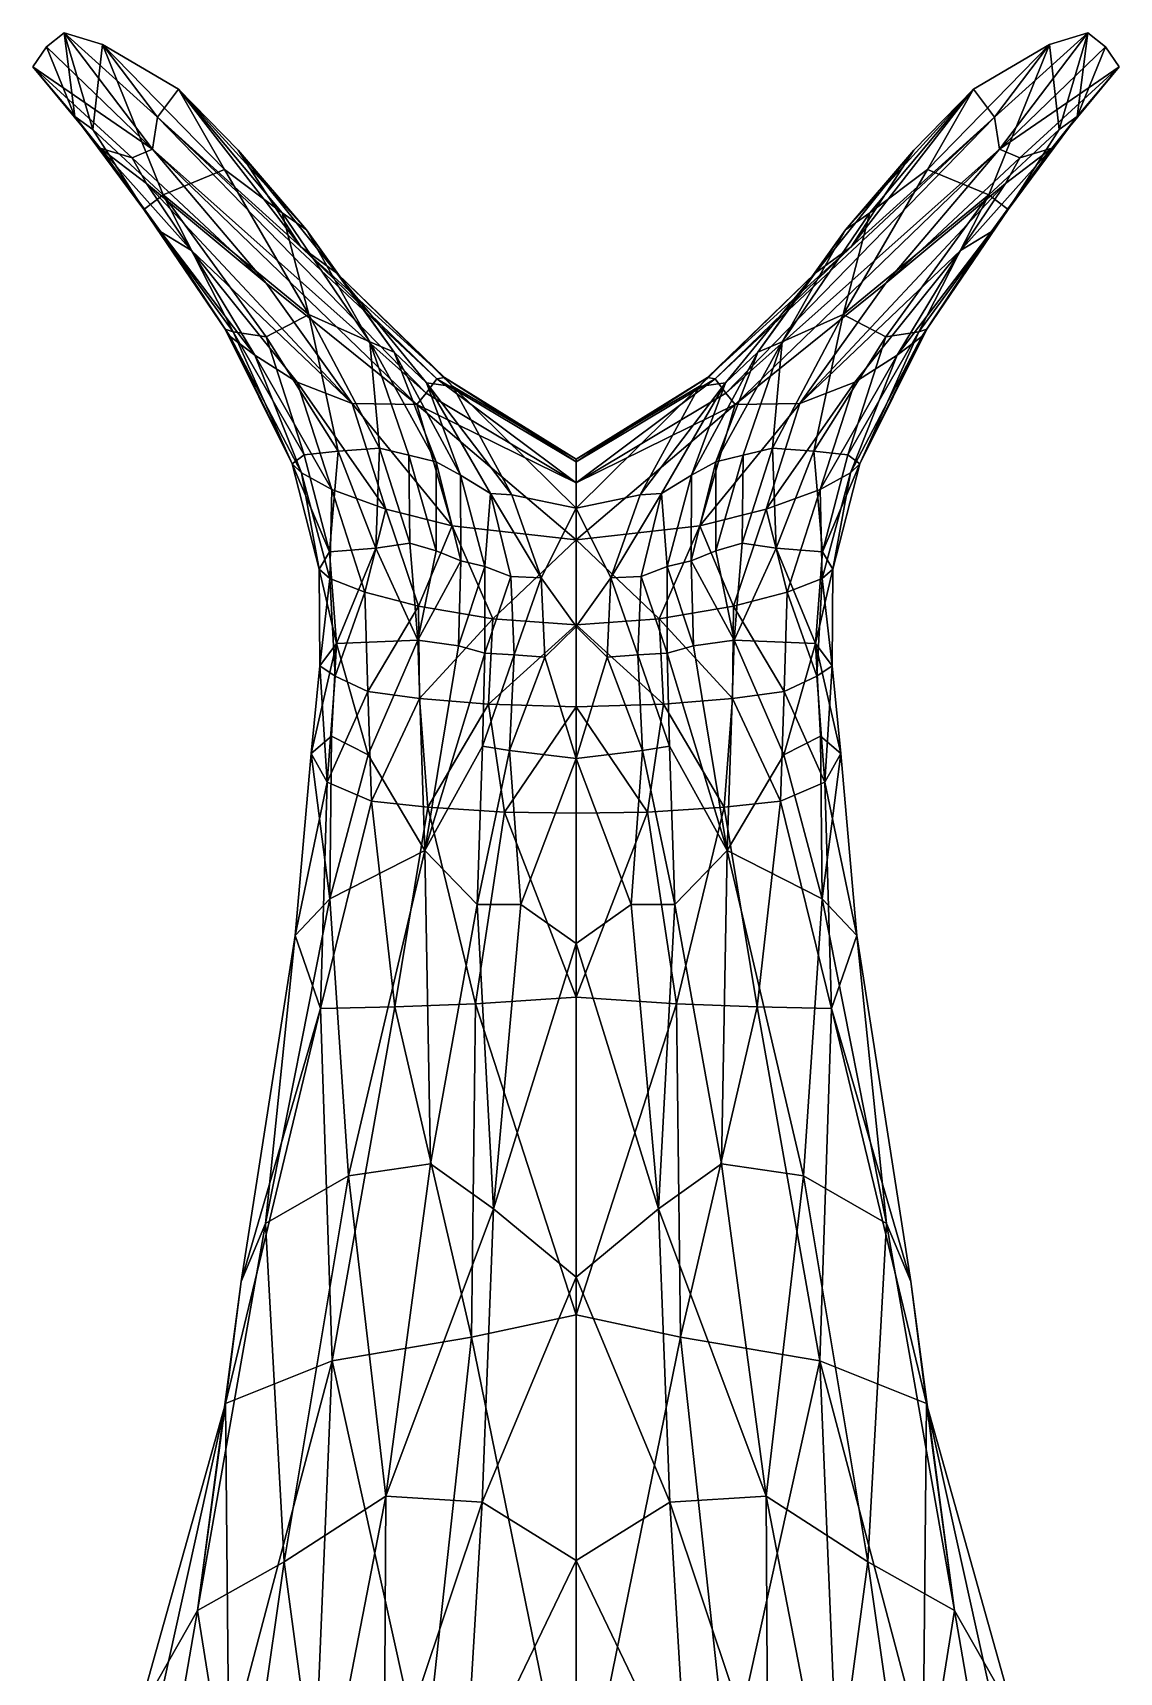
# Model space of a CAD drawing. Extents: x -0.53 to 0.53, y -0.7 to 1.41.
# Drawn here: x -0.269 to 0.269, y 0.6 to 1.413 of the extents above; entities that cross this region are included whole.
import ezdxf

# ---------------------------------------------------------------- set-up
doc = ezdxf.new("R2010")
doc.units = 0
doc.layers.add('WALRUS$LWO', color=1, linetype='CONTINUOUS')

msp = doc.modelspace()

# ---------------------------------------------------------------- linework, layer by layer
at = {"layer": 'WALRUS$LWO'}
for points in [[(-0.26259, 1.40576, 0.03189), (-0.24846, 1.37122, 0.03176), (-0.25378, 1.41273, 0.05829)], [(-0.21006, 1.35499, 0.05143), (-0.26259, 1.40576, 0.03189), (-0.25378, 1.41273, 0.05829)], [(-0.25378, 1.41273, 0.05829), (-0.24846, 1.37122, 0.03176), (-0.23967, 1.36479, 0.04211)], [(-0.25378, 1.41273, 0.05829), (-0.23967, 1.36479, 0.04211), (-0.23478, 1.40687, 0.09691)], [(-0.25378, 1.41273, 0.05829), (-0.23478, 1.40687, 0.09691), (-0.20757, 1.37093, 0.08798)], [(-0.20757, 1.37093, 0.08798), (-0.21006, 1.35499, 0.05143), (-0.25378, 1.41273, 0.05829)], [(-0.23967, 1.36479, 0.04211), (-0.20473, 1.33245, 0.07954), (-0.23478, 1.40687, 0.09691)], [(-0.17436, 1.34494, 0.15995), (-0.19707, 1.38474, 0.15101), (-0.23478, 1.40687, 0.09691)], [(-0.20473, 1.33245, 0.07954), (-0.17436, 1.34494, 0.15995), (-0.23478, 1.40687, 0.09691)], [(-0.20757, 1.37093, 0.08798), (-0.23478, 1.40687, 0.09691), (-0.19707, 1.38474, 0.15101)], [(0.19707, 1.38474, 0.15101), (0.17436, 1.34494, 0.15995), (0.23478, 1.40687, 0.09691)], [(0.17436, 1.34494, 0.15995), (0.20473, 1.33245, 0.07954), (0.23478, 1.40687, 0.09691)], [(0.23478, 1.40687, 0.09691), (0.20757, 1.37093, 0.08798), (0.19707, 1.38474, 0.15101)], [(0.20473, 1.33245, 0.07954), (0.23967, 1.36479, 0.04211), (0.23478, 1.40687, 0.09691)], [(0.23478, 1.40687, 0.09691), (0.25378, 1.41273, 0.05829), (0.20757, 1.37093, 0.08798)], [(0.21006, 1.35499, 0.05143), (0.20757, 1.37093, 0.08798), (0.25378, 1.41273, 0.05829)], [(0.26259, 1.40576, 0.03189), (0.21006, 1.35499, 0.05143), (0.25378, 1.41273, 0.05829)], [(0.23967, 1.36479, 0.04211), (0.25378, 1.41273, 0.05829), (0.23478, 1.40687, 0.09691)], [(0.24846, 1.37122, 0.03176), (0.25378, 1.41273, 0.05829), (0.23967, 1.36479, 0.04211)], [(0.24846, 1.37122, 0.03176), (0.26259, 1.40576, 0.03189), (0.25378, 1.41273, 0.05829)], [(-0.26937, 1.39593, 0.00872), (-0.24846, 1.37122, 0.03176), (-0.26259, 1.40576, 0.03189)], [(-0.26259, 1.40576, 0.03189), (-0.21006, 1.35499, 0.05143), (-0.26937, 1.39593, 0.00872)], [(0.21006, 1.35499, 0.05143), (0.26259, 1.40576, 0.03189), (0.26937, 1.39593, 0.00872)], [(0.24846, 1.37122, 0.03176), (0.26937, 1.39593, 0.00872), (0.26259, 1.40576, 0.03189)], [(-0.26937, 1.39593, 0.00872), (-0.22006, 1.35076, 0.03012), (-0.23604, 1.35547, 0.02563)], [(-0.24846, 1.37122, 0.03176), (-0.26937, 1.39593, 0.00872), (-0.23604, 1.35547, 0.02563)], [(-0.21006, 1.35499, 0.05143), (-0.22006, 1.35076, 0.03012), (-0.26937, 1.39593, 0.00872)], [(0.22006, 1.35076, 0.03012), (0.21006, 1.35499, 0.05143), (0.26937, 1.39593, 0.00872)], [(0.22006, 1.35076, 0.03012), (0.26937, 1.39593, 0.00872), (0.23604, 1.35547, 0.02563)], [(0.26937, 1.39593, 0.00872), (0.24846, 1.37122, 0.03176), (0.23604, 1.35547, 0.02563)], [(-0.13651, 1.3067, 0.14038), (-0.20757, 1.37093, 0.08798), (-0.19707, 1.38474, 0.15101)], [(-0.16756, 1.35448, 0.17509), (-0.13651, 1.3067, 0.14038), (-0.19707, 1.38474, 0.15101)], [(-0.14569, 1.32348, 0.1947), (-0.13363, 1.31505, 0.20309), (-0.19707, 1.38474, 0.15101)], [(-0.16756, 1.35448, 0.17509), (-0.19707, 1.38474, 0.15101), (-0.13363, 1.31505, 0.20309)], [(-0.14569, 1.32348, 0.1947), (-0.19707, 1.38474, 0.15101), (-0.17436, 1.34494, 0.15995)], [(0.13363, 1.31505, 0.20309), (0.14569, 1.32348, 0.1947), (0.19707, 1.38474, 0.15101)], [(0.19707, 1.38474, 0.15101), (0.16756, 1.35448, 0.17509), (0.13363, 1.31505, 0.20309)], [(0.13651, 1.3067, 0.14038), (0.16756, 1.35448, 0.17509), (0.19707, 1.38474, 0.15101)], [(0.20757, 1.37093, 0.08798), (0.13651, 1.3067, 0.14038), (0.19707, 1.38474, 0.15101)], [(0.19707, 1.38474, 0.15101), (0.14569, 1.32348, 0.1947), (0.17436, 1.34494, 0.15995)], [(-0.24846, 1.37122, 0.03176), (-0.23604, 1.35547, 0.02563), (-0.20589, 1.31411, 0.05607)], [(-0.20589, 1.31411, 0.05607), (-0.21428, 1.32512, 0.05882), (-0.24846, 1.37122, 0.03176)], [(-0.23967, 1.36479, 0.04211), (-0.24846, 1.37122, 0.03176), (-0.21428, 1.32512, 0.05882)], [(-0.07436, 1.234, 0.10739), (-0.21006, 1.35499, 0.05143), (-0.20757, 1.37093, 0.08798)], [(-0.20757, 1.37093, 0.08798), (-0.13651, 1.3067, 0.14038), (-0.069, 1.2412, 0.12824)], [(-0.069, 1.2412, 0.12824), (-0.07436, 1.234, 0.10739), (-0.20757, 1.37093, 0.08798)], [(0.13651, 1.3067, 0.14038), (0.20757, 1.37093, 0.08798), (0.069, 1.2412, 0.12824)], [(0.07436, 1.234, 0.10739), (0.069, 1.2412, 0.12824), (0.20757, 1.37093, 0.08798)], [(0.21006, 1.35499, 0.05143), (0.07436, 1.234, 0.10739), (0.20757, 1.37093, 0.08798)], [(0.23604, 1.35547, 0.02563), (0.24846, 1.37122, 0.03176), (0.20589, 1.31411, 0.05607)], [(0.21428, 1.32512, 0.05882), (0.20589, 1.31411, 0.05607), (0.24846, 1.37122, 0.03176)], [(0.24846, 1.37122, 0.03176), (0.23967, 1.36479, 0.04211), (0.21428, 1.32512, 0.05882)], [(-0.20473, 1.33245, 0.07954), (-0.23967, 1.36479, 0.04211), (-0.21428, 1.32512, 0.05882)], [(0.23967, 1.36479, 0.04211), (0.20473, 1.33245, 0.07954), (0.21428, 1.32512, 0.05882)], [(-0.23604, 1.35547, 0.02563), (-0.21292, 1.33801, 0.03251), (-0.19068, 1.30474, 0.05505)], [(-0.21292, 1.33801, 0.03251), (-0.23604, 1.35547, 0.02563), (-0.22006, 1.35076, 0.03012)], [(-0.19068, 1.30474, 0.05505), (-0.20589, 1.31411, 0.05607), (-0.23604, 1.35547, 0.02563)], [(-0.1536, 1.28866, 0.06168), (-0.22006, 1.35076, 0.03012), (-0.21006, 1.35499, 0.05143)], [(-0.21292, 1.33801, 0.03251), (-0.22006, 1.35076, 0.03012), (-0.1536, 1.28866, 0.06168)], [(-0.1536, 1.28866, 0.06168), (-0.21006, 1.35499, 0.05143), (-0.07899, 1.22847, 0.09559)], [(-0.07436, 1.234, 0.10739), (-0.07899, 1.22847, 0.09559), (-0.21006, 1.35499, 0.05143)], [(-0.11858, 1.29359, 0.18013), (-0.13651, 1.3067, 0.14038), (-0.16756, 1.35448, 0.17509)], [(-0.16756, 1.35448, 0.17509), (-0.13363, 1.31505, 0.20309), (-0.11858, 1.29359, 0.18013)], [(0.07899, 1.22847, 0.09559), (0.07436, 1.234, 0.10739), (0.21006, 1.35499, 0.05143)], [(0.21006, 1.35499, 0.05143), (0.1536, 1.28866, 0.06168), (0.07899, 1.22847, 0.09559)], [(0.13651, 1.3067, 0.14038), (0.11858, 1.29359, 0.18013), (0.16756, 1.35448, 0.17509)], [(0.13363, 1.31505, 0.20309), (0.16756, 1.35448, 0.17509), (0.11858, 1.29359, 0.18013)], [(0.22006, 1.35076, 0.03012), (0.1536, 1.28866, 0.06168), (0.21006, 1.35499, 0.05143)], [(0.22006, 1.35076, 0.03012), (0.21292, 1.33801, 0.03251), (0.1536, 1.28866, 0.06168)], [(0.21292, 1.33801, 0.03251), (0.23604, 1.35547, 0.02563), (0.19068, 1.30474, 0.05505)], [(0.20589, 1.31411, 0.05607), (0.19068, 1.30474, 0.05505), (0.23604, 1.35547, 0.02563)], [(0.23604, 1.35547, 0.02563), (0.21292, 1.33801, 0.03251), (0.22006, 1.35076, 0.03012)], [(-0.20473, 1.33245, 0.07954), (-0.13256, 1.27302, 0.17723), (-0.17436, 1.34494, 0.15995)], [(-0.17436, 1.34494, 0.15995), (-0.13256, 1.27302, 0.17723), (-0.14569, 1.32348, 0.1947)], [(0.13256, 1.27302, 0.17723), (0.17436, 1.34494, 0.15995), (0.14569, 1.32348, 0.1947)], [(0.13256, 1.27302, 0.17723), (0.20473, 1.33245, 0.07954), (0.17436, 1.34494, 0.15995)], [(-0.11107, 1.22888, 0.08846), (-0.21292, 1.33801, 0.03251), (-0.1536, 1.28866, 0.06168)], [(-0.21292, 1.33801, 0.03251), (-0.11107, 1.22888, 0.08846), (-0.19068, 1.30474, 0.05505)], [(0.21292, 1.33801, 0.03251), (0.11107, 1.22888, 0.08846), (0.1536, 1.28866, 0.06168)], [(0.11107, 1.22888, 0.08846), (0.21292, 1.33801, 0.03251), (0.19068, 1.30474, 0.05505)], [(-0.21428, 1.32512, 0.05882), (-0.17005, 1.26443, 0.10624), (-0.20473, 1.33245, 0.07954)], [(-0.17392, 1.26578, 0.10172), (-0.17005, 1.26443, 0.10624), (-0.21428, 1.32512, 0.05882)], [(-0.17155, 1.26224, 0.09583), (-0.21428, 1.32512, 0.05882), (-0.20589, 1.31411, 0.05607)], [(-0.17392, 1.26578, 0.10172), (-0.21428, 1.32512, 0.05882), (-0.17155, 1.26224, 0.09583)], [(-0.17005, 1.26443, 0.10624), (-0.15357, 1.26198, 0.12796), (-0.20473, 1.33245, 0.07954)], [(-0.13256, 1.27302, 0.17723), (-0.20473, 1.33245, 0.07954), (-0.15357, 1.26198, 0.12796)], [(0.20473, 1.33245, 0.07954), (0.13256, 1.27302, 0.17723), (0.15357, 1.26198, 0.12796)], [(0.15357, 1.26198, 0.12796), (0.17005, 1.26443, 0.10624), (0.20473, 1.33245, 0.07954)], [(0.17005, 1.26443, 0.10624), (0.21428, 1.32512, 0.05882), (0.20473, 1.33245, 0.07954)], [(0.17005, 1.26443, 0.10624), (0.17392, 1.26578, 0.10172), (0.21428, 1.32512, 0.05882)], [(0.21428, 1.32512, 0.05882), (0.17155, 1.26224, 0.09583), (0.20589, 1.31411, 0.05607)], [(0.21428, 1.32512, 0.05882), (0.17392, 1.26578, 0.10172), (0.17155, 1.26224, 0.09583)], [(-0.14569, 1.32348, 0.1947), (-0.10226, 1.25952, 0.22237), (-0.13363, 1.31505, 0.20309)], [(-0.14569, 1.32348, 0.1947), (-0.13256, 1.27302, 0.17723), (-0.10226, 1.25952, 0.22237)], [(0.10226, 1.25952, 0.22237), (0.14569, 1.32348, 0.1947), (0.13363, 1.31505, 0.20309)], [(0.13256, 1.27302, 0.17723), (0.14569, 1.32348, 0.1947), (0.10226, 1.25952, 0.22237)], [(-0.15931, 1.25291, 0.09153), (-0.20589, 1.31411, 0.05607), (-0.19068, 1.30474, 0.05505)], [(-0.15931, 1.25291, 0.09153), (-0.17155, 1.26224, 0.09583), (-0.20589, 1.31411, 0.05607)], [(-0.13363, 1.31505, 0.20309), (-0.09021, 1.25447, 0.2216), (-0.11858, 1.29359, 0.18013)], [(-0.09021, 1.25447, 0.2216), (-0.13363, 1.31505, 0.20309), (-0.10226, 1.25952, 0.22237)], [(0.09021, 1.25447, 0.2216), (0.13363, 1.31505, 0.20309), (0.11858, 1.29359, 0.18013)], [(0.13363, 1.31505, 0.20309), (0.09021, 1.25447, 0.2216), (0.10226, 1.25952, 0.22237)], [(0.20589, 1.31411, 0.05607), (0.15931, 1.25291, 0.09153), (0.19068, 1.30474, 0.05505)], [(0.17155, 1.26224, 0.09583), (0.15931, 1.25291, 0.09153), (0.20589, 1.31411, 0.05607)], [(-0.19068, 1.30474, 0.05505), (-0.11107, 1.22888, 0.08846), (-0.13831, 1.23952, 0.09102)], [(-0.13831, 1.23952, 0.09102), (-0.15931, 1.25291, 0.09153), (-0.19068, 1.30474, 0.05505)], [(-0.06516, 1.24188, 0.15531), (-0.13651, 1.3067, 0.14038), (-0.11858, 1.29359, 0.18013)], [(-0.06516, 1.24188, 0.15531), (-0.069, 1.2412, 0.12824), (-0.13651, 1.3067, 0.14038)], [(0.13651, 1.3067, 0.14038), (0.06516, 1.24188, 0.15531), (0.11858, 1.29359, 0.18013)], [(0.069, 1.2412, 0.12824), (0.06516, 1.24188, 0.15531), (0.13651, 1.3067, 0.14038)], [(0.11107, 1.22888, 0.08846), (0.19068, 1.30474, 0.05505), (0.13831, 1.23952, 0.09102)], [(0.15931, 1.25291, 0.09153), (0.13831, 1.23952, 0.09102), (0.19068, 1.30474, 0.05505)], [(-0.09021, 1.25447, 0.2216), (-0.07406, 1.23918, 0.20531), (-0.11858, 1.29359, 0.18013)], [(-0.07406, 1.23918, 0.20531), (-0.06107, 1.23736, 0.18103), (-0.11858, 1.29359, 0.18013)], [(-0.06107, 1.23736, 0.18103), (-0.06516, 1.24188, 0.15531), (-0.11858, 1.29359, 0.18013)], [(0.06107, 1.23736, 0.18103), (0.07406, 1.23918, 0.20531), (0.11858, 1.29359, 0.18013)], [(0.06516, 1.24188, 0.15531), (0.06107, 1.23736, 0.18103), (0.11858, 1.29359, 0.18013)], [(0.07406, 1.23918, 0.20531), (0.09021, 1.25447, 0.2216), (0.11858, 1.29359, 0.18013)], [(-0.07899, 1.22847, 0.09559), (-0.11107, 1.22888, 0.08846), (-0.1536, 1.28866, 0.06168)], [(0.11107, 1.22888, 0.08846), (0.07899, 1.22847, 0.09559), (0.1536, 1.28866, 0.06168)], [(-0.13256, 1.27302, 0.17723), (-0.15357, 1.26198, 0.12796), (-0.11794, 1.2054, 0.17442)], [(-0.13256, 1.27302, 0.17723), (-0.09744, 1.20679, 0.21453), (-0.10226, 1.25952, 0.22237)], [(-0.09744, 1.20679, 0.21453), (-0.13256, 1.27302, 0.17723), (-0.11794, 1.2054, 0.17442)], [(0.09744, 1.20679, 0.21453), (0.13256, 1.27302, 0.17723), (0.10226, 1.25952, 0.22237)], [(0.13256, 1.27302, 0.17723), (0.09744, 1.20679, 0.21453), (0.11794, 1.2054, 0.17442)], [(0.15357, 1.26198, 0.12796), (0.13256, 1.27302, 0.17723), (0.11794, 1.2054, 0.17442)], [(-0.17392, 1.26578, 0.10172), (-0.17155, 1.26224, 0.09583), (-0.14074, 1.19897, 0.13238)], [(-0.17392, 1.26578, 0.10172), (-0.14074, 1.19897, 0.13238), (-0.17005, 1.26443, 0.10624)], [(-0.17155, 1.26224, 0.09583), (-0.15931, 1.25291, 0.09153), (-0.13604, 1.19462, 0.12435)], [(-0.13604, 1.19462, 0.12435), (-0.14074, 1.19897, 0.13238), (-0.17155, 1.26224, 0.09583)], [(-0.13472, 1.20357, 0.14435), (-0.15357, 1.26198, 0.12796), (-0.17005, 1.26443, 0.10624)], [(-0.13472, 1.20357, 0.14435), (-0.17005, 1.26443, 0.10624), (-0.14074, 1.19897, 0.13238)], [(-0.11794, 1.2054, 0.17442), (-0.15357, 1.26198, 0.12796), (-0.13472, 1.20357, 0.14435)], [(0.15357, 1.26198, 0.12796), (0.11794, 1.2054, 0.17442), (0.13472, 1.20357, 0.14435)], [(0.15357, 1.26198, 0.12796), (0.13472, 1.20357, 0.14435), (0.17005, 1.26443, 0.10624)], [(0.17005, 1.26443, 0.10624), (0.13472, 1.20357, 0.14435), (0.14074, 1.19897, 0.13238)], [(0.15931, 1.25291, 0.09153), (0.17155, 1.26224, 0.09583), (0.13604, 1.19462, 0.12435)], [(0.14074, 1.19897, 0.13238), (0.13604, 1.19462, 0.12435), (0.17155, 1.26224, 0.09583)], [(0.17155, 1.26224, 0.09583), (0.17392, 1.26578, 0.10172), (0.14074, 1.19897, 0.13238)], [(0.14074, 1.19897, 0.13238), (0.17392, 1.26578, 0.10172), (0.17005, 1.26443, 0.10624)], [(-0.15931, 1.25291, 0.09153), (-0.13831, 1.23952, 0.09102), (-0.12116, 1.18624, 0.11707)], [(-0.15931, 1.25291, 0.09153), (-0.12116, 1.18624, 0.11707), (-0.13604, 1.19462, 0.12435)], [(-0.09021, 1.25447, 0.2216), (-0.10226, 1.25952, 0.22237), (-0.06932, 1.20007, 0.24778)], [(-0.06932, 1.20007, 0.24778), (-0.10226, 1.25952, 0.22237), (-0.08285, 1.20336, 0.23677)], [(-0.10226, 1.25952, 0.22237), (-0.09744, 1.20679, 0.21453), (-0.08285, 1.20336, 0.23677)], [(-0.05731, 1.19347, 0.24268), (-0.09021, 1.25447, 0.2216), (-0.06932, 1.20007, 0.24778)], [(-0.09021, 1.25447, 0.2216), (-0.05731, 1.19347, 0.24268), (-0.07406, 1.23918, 0.20531)], [(0.09021, 1.25447, 0.2216), (0.05731, 1.19347, 0.24268), (0.06932, 1.20007, 0.24778)], [(0.05731, 1.19347, 0.24268), (0.09021, 1.25447, 0.2216), (0.07406, 1.23918, 0.20531)], [(0.10226, 1.25952, 0.22237), (0.09021, 1.25447, 0.2216), (0.06932, 1.20007, 0.24778)], [(0.10226, 1.25952, 0.22237), (0.06932, 1.20007, 0.24778), (0.08285, 1.20336, 0.23677)], [(0.09744, 1.20679, 0.21453), (0.10226, 1.25952, 0.22237), (0.08285, 1.20336, 0.23677)], [(0.13831, 1.23952, 0.09102), (0.15931, 1.25291, 0.09153), (0.12116, 1.18624, 0.11707)], [(0.12116, 1.18624, 0.11707), (0.15931, 1.25291, 0.09153), (0.13604, 1.19462, 0.12435)], [(-0.13831, 1.23952, 0.09102), (-0.11107, 1.22888, 0.08846), (-0.09438, 1.17652, 0.11123)], [(-0.09438, 1.17652, 0.11123), (-0.12116, 1.18624, 0.11707), (-0.13831, 1.23952, 0.09102)], [(-0.07436, 1.234, 0.10739), (-0.069, 1.2412, 0.12824), (0, 1.18962, 0.12928)], [(-0.03187, 1.18375, 0.21463), (-0.07406, 1.23918, 0.20531), (-0.04238, 1.18429, 0.23033)], [(-0.07406, 1.23918, 0.20531), (-0.03187, 1.18375, 0.21463), (-0.06107, 1.23736, 0.18103)], [(-0.04238, 1.18429, 0.23033), (-0.07406, 1.23918, 0.20531), (-0.05731, 1.19347, 0.24268)], [(-0.069, 1.2412, 0.12824), (-0.06516, 1.24188, 0.15531), (0, 1.2, 0.14872)], [(0, 1.2, 0.14872), (0, 1.18962, 0.12928), (-0.069, 1.2412, 0.12824)], [(-0.06516, 1.24188, 0.15531), (-0.06107, 1.23736, 0.18103), (0, 1.20129, 0.16985)], [(-0.06516, 1.24188, 0.15531), (0, 1.20129, 0.16985), (0, 1.2, 0.14872)], [(0, 1.17705, 0.20256), (-0.06107, 1.23736, 0.18103), (-0.03187, 1.18375, 0.21463)], [(0, 1.17705, 0.20256), (0, 1.20129, 0.16985), (-0.06107, 1.23736, 0.18103)], [(0.06107, 1.23736, 0.18103), (0.06516, 1.24188, 0.15531), (0, 1.20129, 0.16985)], [(0.06516, 1.24188, 0.15531), (0.069, 1.2412, 0.12824), (0, 1.2, 0.14872)], [(0, 1.20129, 0.16985), (0.06516, 1.24188, 0.15531), (0, 1.2, 0.14872)], [(0, 1.18962, 0.12928), (0, 1.2, 0.14872), (0.069, 1.2412, 0.12824)], [(0.069, 1.2412, 0.12824), (0.07436, 1.234, 0.10739), (0, 1.18962, 0.12928)], [(0.06107, 1.23736, 0.18103), (0, 1.17705, 0.20256), (0.03187, 1.18375, 0.21463)], [(0, 1.20129, 0.16985), (0, 1.17705, 0.20256), (0.06107, 1.23736, 0.18103)], [(0.07406, 1.23918, 0.20531), (0.03187, 1.18375, 0.21463), (0.04238, 1.18429, 0.23033)], [(0.03187, 1.18375, 0.21463), (0.07406, 1.23918, 0.20531), (0.06107, 1.23736, 0.18103)], [(0.07406, 1.23918, 0.20531), (0.04238, 1.18429, 0.23033), (0.05731, 1.19347, 0.24268)], [(0.11107, 1.22888, 0.08846), (0.13831, 1.23952, 0.09102), (0.09438, 1.17652, 0.11123)], [(0.12116, 1.18624, 0.11707), (0.09438, 1.17652, 0.11123), (0.13831, 1.23952, 0.09102)], [(-0.11107, 1.22888, 0.08846), (-0.07899, 1.22847, 0.09559), (-0.06144, 1.16837, 0.11003)], [(-0.11107, 1.22888, 0.08846), (-0.06144, 1.16837, 0.11003), (-0.09438, 1.17652, 0.11123)], [(-0.07436, 1.234, 0.10739), (0, 1.18962, 0.12928), (-0.07899, 1.22847, 0.09559)], [(0, 1.16137, 0.11729), (-0.06144, 1.16837, 0.11003), (-0.07899, 1.22847, 0.09559)], [(0, 1.16137, 0.11729), (-0.07899, 1.22847, 0.09559), (0, 1.18962, 0.12928)], [(0, 1.18962, 0.12928), (0.07436, 1.234, 0.10739), (0.07899, 1.22847, 0.09559)], [(0.06144, 1.16837, 0.11003), (0, 1.16137, 0.11729), (0.07899, 1.22847, 0.09559)], [(0.07899, 1.22847, 0.09559), (0, 1.16137, 0.11729), (0, 1.18962, 0.12928)], [(0.07899, 1.22847, 0.09559), (0.11107, 1.22888, 0.08846), (0.06144, 1.16837, 0.11003)], [(0.06144, 1.16837, 0.11003), (0.11107, 1.22888, 0.08846), (0.09438, 1.17652, 0.11123)], [(-0.13472, 1.20357, 0.14435), (-0.14074, 1.19897, 0.13238), (-0.12222, 1.15537, 0.15782)], [(-0.13472, 1.20357, 0.14435), (-0.12222, 1.15537, 0.15782), (-0.11794, 1.2054, 0.17442)], [(-0.12222, 1.15537, 0.15782), (-0.09918, 1.15731, 0.20293), (-0.11794, 1.2054, 0.17442)], [(-0.11794, 1.2054, 0.17442), (-0.09918, 1.15731, 0.20293), (-0.09744, 1.20679, 0.21453)], [(-0.09918, 1.15731, 0.20293), (-0.08244, 1.15976, 0.23542), (-0.09744, 1.20679, 0.21453)], [(-0.09744, 1.20679, 0.21453), (-0.08244, 1.15976, 0.23542), (-0.08285, 1.20336, 0.23677)], [(-0.08285, 1.20336, 0.23677), (-0.06935, 1.15591, 0.25287), (-0.06932, 1.20007, 0.24778)], [(-0.06935, 1.15591, 0.25287), (-0.08285, 1.20336, 0.23677), (-0.08244, 1.15976, 0.23542)], [(0.06935, 1.15591, 0.25287), (0.08285, 1.20336, 0.23677), (0.06932, 1.20007, 0.24778)], [(0.08285, 1.20336, 0.23677), (0.06935, 1.15591, 0.25287), (0.08244, 1.15976, 0.23542)], [(0.08244, 1.15976, 0.23542), (0.09744, 1.20679, 0.21453), (0.08285, 1.20336, 0.23677)], [(0.08244, 1.15976, 0.23542), (0.09918, 1.15731, 0.20293), (0.09744, 1.20679, 0.21453)], [(0.09918, 1.15731, 0.20293), (0.11794, 1.2054, 0.17442), (0.09744, 1.20679, 0.21453)], [(0.09918, 1.15731, 0.20293), (0.12222, 1.15537, 0.15782), (0.11794, 1.2054, 0.17442)], [(0.12222, 1.15537, 0.15782), (0.13472, 1.20357, 0.14435), (0.11794, 1.2054, 0.17442)], [(0.14074, 1.19897, 0.13238), (0.13472, 1.20357, 0.14435), (0.12222, 1.15537, 0.15782)], [(-0.12736, 1.14683, 0.14345), (-0.12222, 1.15537, 0.15782), (-0.14074, 1.19897, 0.13238)], [(-0.12736, 1.14683, 0.14345), (-0.14074, 1.19897, 0.13238), (-0.13604, 1.19462, 0.12435)], [(-0.06935, 1.15591, 0.25287), (-0.05703, 1.15089, 0.26075), (-0.06932, 1.20007, 0.24778)], [(-0.06932, 1.20007, 0.24778), (-0.05703, 1.15089, 0.26075), (-0.05731, 1.19347, 0.24268)], [(0.05703, 1.15089, 0.26075), (0.06932, 1.20007, 0.24778), (0.05731, 1.19347, 0.24268)], [(0.05703, 1.15089, 0.26075), (0.06935, 1.15591, 0.25287), (0.06932, 1.20007, 0.24778)], [(0.12222, 1.15537, 0.15782), (0.12736, 1.14683, 0.14345), (0.14074, 1.19897, 0.13238)], [(0.14074, 1.19897, 0.13238), (0.12736, 1.14683, 0.14345), (0.13604, 1.19462, 0.12435)], [(-0.13604, 1.19462, 0.12435), (-0.12116, 1.18624, 0.11707), (-0.12209, 1.14222, 0.13199)], [(-0.12209, 1.14222, 0.13199), (-0.12736, 1.14683, 0.14345), (-0.13604, 1.19462, 0.12435)], [(-0.05731, 1.19347, 0.24268), (-0.04519, 1.14815, 0.25811), (-0.04238, 1.18429, 0.23033)], [(-0.04519, 1.14815, 0.25811), (-0.05731, 1.19347, 0.24268), (-0.05703, 1.15089, 0.26075)], [(0.04519, 1.14815, 0.25811), (0.05731, 1.19347, 0.24268), (0.04238, 1.18429, 0.23033)], [(0.05731, 1.19347, 0.24268), (0.04519, 1.14815, 0.25811), (0.05703, 1.15089, 0.26075)], [(0.12116, 1.18624, 0.11707), (0.13604, 1.19462, 0.12435), (0.12209, 1.14222, 0.13199)], [(0.12736, 1.14683, 0.14345), (0.12209, 1.14222, 0.13199), (0.13604, 1.19462, 0.12435)], [(-0.10471, 1.13546, 0.1208), (-0.12209, 1.14222, 0.13199), (-0.12116, 1.18624, 0.11707)], [(-0.10471, 1.13546, 0.1208), (-0.12116, 1.18624, 0.11707), (-0.09438, 1.17652, 0.11123)], [(-0.04519, 1.14815, 0.25811), (-0.03239, 1.14326, 0.24996), (-0.04238, 1.18429, 0.23033)], [(-0.03239, 1.14326, 0.24996), (-0.01734, 1.14249, 0.23825), (-0.04238, 1.18429, 0.23033)], [(-0.01734, 1.14249, 0.23825), (-0.03187, 1.18375, 0.21463), (-0.04238, 1.18429, 0.23033)], [(-0.03187, 1.18375, 0.21463), (-0.01734, 1.14249, 0.23825), (0, 1.17705, 0.20256)], [(0.01734, 1.14249, 0.23825), (0.03187, 1.18375, 0.21463), (0, 1.17705, 0.20256)], [(0.01734, 1.14249, 0.23825), (0.03239, 1.14326, 0.24996), (0.04238, 1.18429, 0.23033)], [(0.03187, 1.18375, 0.21463), (0.01734, 1.14249, 0.23825), (0.04238, 1.18429, 0.23033)], [(0.03239, 1.14326, 0.24996), (0.04519, 1.14815, 0.25811), (0.04238, 1.18429, 0.23033)], [(0.12116, 1.18624, 0.11707), (0.10471, 1.13546, 0.1208), (0.09438, 1.17652, 0.11123)], [(0.12209, 1.14222, 0.13199), (0.10471, 1.13546, 0.1208), (0.12116, 1.18624, 0.11707)], [(-0.07807, 1.12854, 0.11161), (-0.10471, 1.13546, 0.1208), (-0.09438, 1.17652, 0.11123)], [(-0.09438, 1.17652, 0.11123), (-0.06144, 1.16837, 0.11003), (-0.07807, 1.12854, 0.11161)], [(-0.01734, 1.14249, 0.23825), (0, 1.11842, 0.24468), (0, 1.17705, 0.20256)], [(0, 1.11842, 0.24468), (0.01734, 1.14249, 0.23825), (0, 1.17705, 0.20256)], [(0.06144, 1.16837, 0.11003), (0.09438, 1.17652, 0.11123), (0.07807, 1.12854, 0.11161)], [(0.10471, 1.13546, 0.1208), (0.07807, 1.12854, 0.11161), (0.09438, 1.17652, 0.11123)], [(-0.04124, 1.12217, 0.10679), (-0.07807, 1.12854, 0.11161), (-0.06144, 1.16837, 0.11003)], [(-0.04124, 1.12217, 0.10679), (-0.06144, 1.16837, 0.11003), (0, 1.16137, 0.11729)], [(0.06144, 1.16837, 0.11003), (0.04124, 1.12217, 0.10679), (0, 1.16137, 0.11729)], [(0.07807, 1.12854, 0.11161), (0.04124, 1.12217, 0.10679), (0.06144, 1.16837, 0.11003)], [(-0.12222, 1.15537, 0.15782), (-0.12736, 1.14683, 0.14345), (-0.11876, 1.10995, 0.16962)], [(-0.11876, 1.10995, 0.16962), (-0.09918, 1.15731, 0.20293), (-0.12222, 1.15537, 0.15782)], [(-0.11876, 1.10995, 0.16962), (-0.07845, 1.11159, 0.24798), (-0.09918, 1.15731, 0.20293)], [(-0.07845, 1.11159, 0.24798), (-0.08244, 1.15976, 0.23542), (-0.09918, 1.15731, 0.20293)], [(-0.06935, 1.15591, 0.25287), (-0.08244, 1.15976, 0.23542), (-0.07845, 1.11159, 0.24798)], [(-0.06935, 1.15591, 0.25287), (-0.07845, 1.11159, 0.24798), (-0.05703, 1.15089, 0.26075)], [(0, 1.11916, 0.10402), (-0.04124, 1.12217, 0.10679), (0, 1.16137, 0.11729)], [(0.04124, 1.12217, 0.10679), (0, 1.11916, 0.10402), (0, 1.16137, 0.11729)], [(0.07845, 1.11159, 0.24798), (0.06935, 1.15591, 0.25287), (0.05703, 1.15089, 0.26075)], [(0.08244, 1.15976, 0.23542), (0.06935, 1.15591, 0.25287), (0.07845, 1.11159, 0.24798)], [(0.08244, 1.15976, 0.23542), (0.07845, 1.11159, 0.24798), (0.09918, 1.15731, 0.20293)], [(0.07845, 1.11159, 0.24798), (0.11876, 1.10995, 0.16962), (0.09918, 1.15731, 0.20293)], [(0.09918, 1.15731, 0.20293), (0.11876, 1.10995, 0.16962), (0.12222, 1.15537, 0.15782)], [(0.12736, 1.14683, 0.14345), (0.12222, 1.15537, 0.15782), (0.11876, 1.10995, 0.16962)], [(-0.12736, 1.14683, 0.14345), (-0.12209, 1.14222, 0.13199), (-0.12695, 1.09886, 0.13769)], [(-0.12736, 1.14683, 0.14345), (-0.12695, 1.09886, 0.13769), (-0.11876, 1.10995, 0.16962)], [(-0.0583, 1.10879, 0.26825), (-0.05703, 1.15089, 0.26075), (-0.07845, 1.11159, 0.24798)], [(-0.04519, 1.14815, 0.25811), (-0.05703, 1.15089, 0.26075), (-0.0583, 1.10879, 0.26825)], [(-0.04519, 1.10523, 0.2683), (-0.04519, 1.14815, 0.25811), (-0.0583, 1.10879, 0.26825)], [(-0.04519, 1.14815, 0.25811), (-0.04519, 1.10523, 0.2683), (-0.03239, 1.14326, 0.24996)], [(0.04519, 1.10523, 0.2683), (0.04519, 1.14815, 0.25811), (0.03239, 1.14326, 0.24996)], [(0.05703, 1.15089, 0.26075), (0.04519, 1.14815, 0.25811), (0.0583, 1.10879, 0.26825)], [(0.04519, 1.14815, 0.25811), (0.04519, 1.10523, 0.2683), (0.0583, 1.10879, 0.26825)], [(0.05703, 1.15089, 0.26075), (0.0583, 1.10879, 0.26825), (0.07845, 1.11159, 0.24798)], [(0.12695, 1.09886, 0.13769), (0.12736, 1.14683, 0.14345), (0.11876, 1.10995, 0.16962)], [(0.12209, 1.14222, 0.13199), (0.12736, 1.14683, 0.14345), (0.12695, 1.09886, 0.13769)], [(-0.11942, 1.09375, 0.12443), (-0.12695, 1.09886, 0.13769), (-0.12209, 1.14222, 0.13199)], [(-0.12209, 1.14222, 0.13199), (-0.10471, 1.13546, 0.1208), (-0.11942, 1.09375, 0.12443)], [(-0.03069, 1.10429, 0.2646), (-0.03239, 1.14326, 0.24996), (-0.04519, 1.10523, 0.2683)], [(-0.01734, 1.14249, 0.23825), (-0.03239, 1.14326, 0.24996), (-0.03069, 1.10429, 0.2646)], [(-0.01547, 1.1032, 0.25887), (-0.01734, 1.14249, 0.23825), (-0.03069, 1.10429, 0.2646)], [(-0.01734, 1.14249, 0.23825), (-0.01547, 1.1032, 0.25887), (0, 1.11842, 0.24468)], [(0.01547, 1.1032, 0.25887), (0.01734, 1.14249, 0.23825), (0, 1.11842, 0.24468)], [(0.01734, 1.14249, 0.23825), (0.01547, 1.1032, 0.25887), (0.03069, 1.10429, 0.2646)], [(0.03239, 1.14326, 0.24996), (0.01734, 1.14249, 0.23825), (0.03069, 1.10429, 0.2646)], [(0.03239, 1.14326, 0.24996), (0.03069, 1.10429, 0.2646), (0.04519, 1.10523, 0.2683)], [(0.10471, 1.13546, 0.1208), (0.12209, 1.14222, 0.13199), (0.11942, 1.09375, 0.12443)], [(0.12695, 1.09886, 0.13769), (0.11942, 1.09375, 0.12443), (0.12209, 1.14222, 0.13199)], [(-0.10471, 1.13546, 0.1208), (-0.10327, 1.08614, 0.11108), (-0.11942, 1.09375, 0.12443)], [(-0.10471, 1.13546, 0.1208), (-0.07807, 1.12854, 0.11161), (-0.10327, 1.08614, 0.11108)], [(0.07807, 1.12854, 0.11161), (0.10471, 1.13546, 0.1208), (0.10327, 1.08614, 0.11108)], [(0.10327, 1.08614, 0.11108), (0.10471, 1.13546, 0.1208), (0.11942, 1.09375, 0.12443)], [(-0.07762, 1.08276, 0.09896), (-0.10327, 1.08614, 0.11108), (-0.07807, 1.12854, 0.11161)], [(-0.07807, 1.12854, 0.11161), (-0.04124, 1.12217, 0.10679), (-0.07762, 1.08276, 0.09896)], [(-0.04124, 1.12217, 0.10679), (-0.04336, 1.07991, 0.08954), (-0.07762, 1.08276, 0.09896)], [(-0.04124, 1.12217, 0.10679), (0, 1.11916, 0.10402), (-0.04336, 1.07991, 0.08954)], [(0, 1.11916, 0.10402), (0.04124, 1.12217, 0.10679), (0.04336, 1.07991, 0.08954)], [(0.04124, 1.12217, 0.10679), (0.07807, 1.12854, 0.11161), (0.07762, 1.08276, 0.09896)], [(0.04336, 1.07991, 0.08954), (0.04124, 1.12217, 0.10679), (0.07762, 1.08276, 0.09896)], [(0.10327, 1.08614, 0.11108), (0.07762, 1.08276, 0.09896), (0.07807, 1.12854, 0.11161)], [(0, 1.07861, 0.08388), (-0.04336, 1.07991, 0.08954), (0, 1.11916, 0.10402)], [(-0.01547, 1.1032, 0.25887), (0, 1.0529, 0.28122), (0, 1.11842, 0.24468)], [(0.04336, 1.07991, 0.08954), (0, 1.07861, 0.08388), (0, 1.11916, 0.10402)], [(0, 1.0529, 0.28122), (0.01547, 1.1032, 0.25887), (0, 1.11842, 0.24468)], [(-0.11876, 1.10995, 0.16962), (-0.13135, 1.05538, 0.15556), (-0.12126, 1.064, 0.18605)], [(-0.11876, 1.10995, 0.16962), (-0.12695, 1.09886, 0.13769), (-0.13135, 1.05538, 0.15556)], [(-0.12126, 1.064, 0.18605), (-0.103, 1.05476, 0.22867), (-0.11876, 1.10995, 0.16962)], [(-0.103, 1.05476, 0.22867), (-0.07845, 1.11159, 0.24798), (-0.11876, 1.10995, 0.16962)], [(-0.07492, 1.00729, 0.28273), (-0.07845, 1.11159, 0.24798), (-0.103, 1.05476, 0.22867)], [(-0.07845, 1.11159, 0.24798), (-0.07492, 1.00729, 0.28273), (-0.0583, 1.10879, 0.26825)], [(-0.0583, 1.10879, 0.26825), (-0.07492, 1.00729, 0.28273), (-0.04519, 1.10523, 0.2683)], [(0.07492, 1.00729, 0.28273), (0.0583, 1.10879, 0.26825), (0.04519, 1.10523, 0.2683)], [(0.07492, 1.00729, 0.28273), (0.07845, 1.11159, 0.24798), (0.0583, 1.10879, 0.26825)], [(0.07845, 1.11159, 0.24798), (0.07492, 1.00729, 0.28273), (0.103, 1.05476, 0.22867)], [(0.07845, 1.11159, 0.24798), (0.103, 1.05476, 0.22867), (0.11876, 1.10995, 0.16962)], [(0.103, 1.05476, 0.22867), (0.12126, 1.064, 0.18605), (0.11876, 1.10995, 0.16962)], [(0.13135, 1.05538, 0.15556), (0.11876, 1.10995, 0.16962), (0.12126, 1.064, 0.18605)], [(0.12695, 1.09886, 0.13769), (0.11876, 1.10995, 0.16962), (0.13135, 1.05538, 0.15556)], [(-0.12347, 1.04126, 0.12088), (-0.13135, 1.05538, 0.15556), (-0.12695, 1.09886, 0.13769)], [(-0.12347, 1.04126, 0.12088), (-0.12695, 1.09886, 0.13769), (-0.11942, 1.09375, 0.12443)], [(-0.04637, 1.05902, 0.2832), (-0.04519, 1.10523, 0.2683), (-0.07492, 1.00729, 0.28273)], [(-0.04519, 1.10523, 0.2683), (-0.04637, 1.05902, 0.2832), (-0.03069, 1.10429, 0.2646)], [(-0.04637, 1.05902, 0.2832), (-0.03297, 1.05701, 0.28353), (-0.03069, 1.10429, 0.2646)], [(-0.03069, 1.10429, 0.2646), (-0.03297, 1.05701, 0.28353), (-0.01547, 1.1032, 0.25887)], [(0, 1.0529, 0.28122), (-0.01547, 1.1032, 0.25887), (-0.03297, 1.05701, 0.28353)], [(0.01547, 1.1032, 0.25887), (0, 1.0529, 0.28122), (0.03297, 1.05701, 0.28353)], [(0.03297, 1.05701, 0.28353), (0.03069, 1.10429, 0.2646), (0.01547, 1.1032, 0.25887)], [(0.04637, 1.05902, 0.2832), (0.04519, 1.10523, 0.2683), (0.03069, 1.10429, 0.2646)], [(0.03297, 1.05701, 0.28353), (0.04637, 1.05902, 0.2832), (0.03069, 1.10429, 0.2646)], [(0.04519, 1.10523, 0.2683), (0.04637, 1.05902, 0.2832), (0.07492, 1.00729, 0.28273)], [(0.12695, 1.09886, 0.13769), (0.12347, 1.04126, 0.12088), (0.11942, 1.09375, 0.12443)], [(0.13135, 1.05538, 0.15556), (0.12347, 1.04126, 0.12088), (0.12695, 1.09886, 0.13769)], [(-0.11942, 1.09375, 0.12443), (-0.10327, 1.08614, 0.11108), (-0.12347, 1.04126, 0.12088)], [(0.10327, 1.08614, 0.11108), (0.11942, 1.09375, 0.12443), (0.12347, 1.04126, 0.12088)], [(-0.10136, 1.03189, 0.09337), (-0.12347, 1.04126, 0.12088), (-0.10327, 1.08614, 0.11108)], [(-0.10136, 1.03189, 0.09337), (-0.10327, 1.08614, 0.11108), (-0.07762, 1.08276, 0.09896)], [(-0.07355, 1.02876, 0.0787), (-0.10136, 1.03189, 0.09337), (-0.07762, 1.08276, 0.09896)], [(-0.07762, 1.08276, 0.09896), (-0.04336, 1.07991, 0.08954), (-0.07355, 1.02876, 0.0787)], [(0.04336, 1.07991, 0.08954), (0.07762, 1.08276, 0.09896), (0.07355, 1.02876, 0.0787)], [(0.10136, 1.03189, 0.09337), (0.07355, 1.02876, 0.0787), (0.07762, 1.08276, 0.09896)], [(0.10327, 1.08614, 0.11108), (0.10136, 1.03189, 0.09337), (0.07762, 1.08276, 0.09896)], [(0.12347, 1.04126, 0.12088), (0.10136, 1.03189, 0.09337), (0.10327, 1.08614, 0.11108)], [(-0.03543, 1.02642, 0.06792), (-0.07355, 1.02876, 0.0787), (-0.04336, 1.07991, 0.08954)], [(-0.04336, 1.07991, 0.08954), (0, 1.07861, 0.08388), (-0.03543, 1.02642, 0.06792)], [(0, 1.02584, 0.06326), (-0.03543, 1.02642, 0.06792), (0, 1.07861, 0.08388)], [(0, 1.07861, 0.08388), (0.04336, 1.07991, 0.08954), (0.03543, 1.02642, 0.06792)], [(0.03543, 1.02642, 0.06792), (0, 1.02584, 0.06326), (0, 1.07861, 0.08388)], [(0.07355, 1.02876, 0.0787), (0.03543, 1.02642, 0.06792), (0.04336, 1.07991, 0.08954)], [(-0.13135, 1.05538, 0.15556), (-0.12205, 0.9834, 0.21577), (-0.12126, 1.064, 0.18605)], [(-0.103, 1.05476, 0.22867), (-0.12126, 1.064, 0.18605), (-0.12205, 0.9834, 0.21577)], [(-0.04896, 0.98051, 0.3096), (-0.04637, 1.05902, 0.2832), (-0.07492, 1.00729, 0.28273)], [(-0.04637, 1.05902, 0.2832), (-0.04896, 0.98051, 0.3096), (-0.03297, 1.05701, 0.28353)], [(-0.02734, 0.98051, 0.31228), (-0.03297, 1.05701, 0.28353), (-0.04896, 0.98051, 0.3096)], [(0, 1.0529, 0.28122), (-0.03297, 1.05701, 0.28353), (-0.02734, 0.98051, 0.31228)], [(0.03297, 1.05701, 0.28353), (0, 1.0529, 0.28122), (0.02734, 0.98051, 0.31228)], [(0.03297, 1.05701, 0.28353), (0.02734, 0.98051, 0.31228), (0.04896, 0.98051, 0.3096)], [(0.04896, 0.98051, 0.3096), (0.04637, 1.05902, 0.2832), (0.03297, 1.05701, 0.28353)], [(0.04637, 1.05902, 0.2832), (0.04896, 0.98051, 0.3096), (0.07492, 1.00729, 0.28273)], [(0.12126, 1.064, 0.18605), (0.103, 1.05476, 0.22867), (0.12205, 0.9834, 0.21577)], [(0.12205, 0.9834, 0.21577), (0.13135, 1.05538, 0.15556), (0.12126, 1.064, 0.18605)], [(-0.13135, 1.05538, 0.15556), (-0.12347, 1.04126, 0.12088), (-0.13918, 0.96518, 0.15891)], [(-0.13918, 0.96518, 0.15891), (-0.12205, 0.9834, 0.21577), (-0.13135, 1.05538, 0.15556)], [(-0.103, 1.05476, 0.22867), (-0.12205, 0.9834, 0.21577), (-0.07492, 1.00729, 0.28273)], [(0, 0.96131, 0.32021), (0, 1.0529, 0.28122), (-0.02734, 0.98051, 0.31228)], [(0, 1.0529, 0.28122), (0, 0.96131, 0.32021), (0.02734, 0.98051, 0.31228)], [(0.12205, 0.9834, 0.21577), (0.103, 1.05476, 0.22867), (0.07492, 1.00729, 0.28273)], [(0.12205, 0.9834, 0.21577), (0.13918, 0.96518, 0.15891), (0.13135, 1.05538, 0.15556)], [(0.12347, 1.04126, 0.12088), (0.13135, 1.05538, 0.15556), (0.13918, 0.96518, 0.15891)], [(-0.12347, 1.04126, 0.12088), (-0.12671, 0.929, 0.09759), (-0.13918, 0.96518, 0.15891)], [(-0.12347, 1.04126, 0.12088), (-0.10136, 1.03189, 0.09337), (-0.12671, 0.929, 0.09759)], [(0.10136, 1.03189, 0.09337), (0.12347, 1.04126, 0.12088), (0.12671, 0.929, 0.09759)], [(0.12671, 0.929, 0.09759), (0.12347, 1.04126, 0.12088), (0.13918, 0.96518, 0.15891)], [(-0.12671, 0.929, 0.09759), (-0.10136, 1.03189, 0.09337), (-0.08981, 0.92989, 0.06659)], [(-0.10136, 1.03189, 0.09337), (-0.07355, 1.02876, 0.0787), (-0.08981, 0.92989, 0.06659)], [(-0.08981, 0.92989, 0.06659), (-0.07355, 1.02876, 0.0787), (-0.04982, 0.93136, 0.05159)], [(-0.03543, 1.02642, 0.06792), (-0.04982, 0.93136, 0.05159), (-0.07355, 1.02876, 0.0787)], [(-0.04982, 0.93136, 0.05159), (-0.03543, 1.02642, 0.06792), (0, 0.93464, 0.04379)], [(-0.03543, 1.02642, 0.06792), (0, 1.02584, 0.06326), (0, 0.93464, 0.04379)], [(0.03543, 1.02642, 0.06792), (0.04982, 0.93136, 0.05159), (0, 0.93464, 0.04379)], [(0, 1.02584, 0.06326), (0.03543, 1.02642, 0.06792), (0, 0.93464, 0.04379)], [(0.04982, 0.93136, 0.05159), (0.03543, 1.02642, 0.06792), (0.07355, 1.02876, 0.0787)], [(0.07355, 1.02876, 0.0787), (0.08981, 0.92989, 0.06659), (0.04982, 0.93136, 0.05159)], [(0.07355, 1.02876, 0.0787), (0.10136, 1.03189, 0.09337), (0.08981, 0.92989, 0.06659)], [(0.10136, 1.03189, 0.09337), (0.12671, 0.929, 0.09759), (0.08981, 0.92989, 0.06659)], [(-0.07492, 1.00729, 0.28273), (-0.12205, 0.9834, 0.21577), (-0.11288, 0.84599, 0.28894)], [(-0.11288, 0.84599, 0.28894), (-0.0721, 0.852, 0.33429), (-0.07492, 1.00729, 0.28273)], [(-0.07492, 1.00729, 0.28273), (-0.0721, 0.852, 0.33429), (-0.04896, 0.98051, 0.3096)], [(0.0721, 0.852, 0.33429), (0.07492, 1.00729, 0.28273), (0.04896, 0.98051, 0.3096)], [(0.0721, 0.852, 0.33429), (0.11288, 0.84599, 0.28894), (0.07492, 1.00729, 0.28273)], [(0.12205, 0.9834, 0.21577), (0.07492, 1.00729, 0.28273), (0.11288, 0.84599, 0.28894)], [(-0.12205, 0.9834, 0.21577), (-0.15396, 0.82236, 0.23347), (-0.11288, 0.84599, 0.28894)], [(-0.12205, 0.9834, 0.21577), (-0.13918, 0.96518, 0.15891), (-0.15396, 0.82236, 0.23347)], [(-0.04095, 0.82964, 0.36134), (-0.04896, 0.98051, 0.3096), (-0.0721, 0.852, 0.33429)], [(-0.04896, 0.98051, 0.3096), (-0.04095, 0.82964, 0.36134), (-0.02734, 0.98051, 0.31228)], [(-0.02734, 0.98051, 0.31228), (-0.04095, 0.82964, 0.36134), (0, 0.96131, 0.32021)], [(0.04095, 0.82964, 0.36134), (0.02734, 0.98051, 0.31228), (0, 0.96131, 0.32021)], [(0.04095, 0.82964, 0.36134), (0.04896, 0.98051, 0.3096), (0.02734, 0.98051, 0.31228)], [(0.04896, 0.98051, 0.3096), (0.04095, 0.82964, 0.36134), (0.0721, 0.852, 0.33429)], [(0.15396, 0.82236, 0.23347), (0.12205, 0.9834, 0.21577), (0.11288, 0.84599, 0.28894)], [(0.13918, 0.96518, 0.15891), (0.12205, 0.9834, 0.21577), (0.15396, 0.82236, 0.23347)], [(-0.16612, 0.79362, 0.17844), (-0.13918, 0.96518, 0.15891), (-0.12671, 0.929, 0.09759)], [(-0.15396, 0.82236, 0.23347), (-0.13918, 0.96518, 0.15891), (-0.16612, 0.79362, 0.17844)], [(0, 0.79577, 0.38133), (0, 0.96131, 0.32021), (-0.04095, 0.82964, 0.36134)], [(0, 0.96131, 0.32021), (0, 0.79577, 0.38133), (0.04095, 0.82964, 0.36134)], [(0.13918, 0.96518, 0.15891), (0.16612, 0.79362, 0.17844), (0.12671, 0.929, 0.09759)], [(0.13918, 0.96518, 0.15891), (0.15396, 0.82236, 0.23347), (0.16612, 0.79362, 0.17844)], [(-0.12671, 0.929, 0.09759), (-0.17382, 0.73326, 0.13566), (-0.16612, 0.79362, 0.17844)], [(-0.12671, 0.929, 0.09759), (-0.12093, 0.75443, 0.07031), (-0.17382, 0.73326, 0.13566)], [(-0.08981, 0.92989, 0.06659), (-0.12093, 0.75443, 0.07031), (-0.12671, 0.929, 0.09759)], [(-0.05177, 0.76614, 0.03876), (-0.12093, 0.75443, 0.07031), (-0.08981, 0.92989, 0.06659)], [(-0.04982, 0.93136, 0.05159), (-0.05177, 0.76614, 0.03876), (-0.08981, 0.92989, 0.06659)], [(-0.05177, 0.76614, 0.03876), (-0.04982, 0.93136, 0.05159), (0, 0.77723, 0.0283)], [(0, 0.93464, 0.04379), (0, 0.77723, 0.0283), (-0.04982, 0.93136, 0.05159)], [(0, 0.77723, 0.0283), (0, 0.93464, 0.04379), (0.04982, 0.93136, 0.05159)], [(0.04982, 0.93136, 0.05159), (0.05177, 0.76614, 0.03876), (0, 0.77723, 0.0283)], [(0.05177, 0.76614, 0.03876), (0.04982, 0.93136, 0.05159), (0.08981, 0.92989, 0.06659)], [(0.12093, 0.75443, 0.07031), (0.05177, 0.76614, 0.03876), (0.08981, 0.92989, 0.06659)], [(0.12093, 0.75443, 0.07031), (0.08981, 0.92989, 0.06659), (0.12671, 0.929, 0.09759)], [(0.12093, 0.75443, 0.07031), (0.12671, 0.929, 0.09759), (0.17382, 0.73326, 0.13566)], [(0.17382, 0.73326, 0.13566), (0.12671, 0.929, 0.09759), (0.16612, 0.79362, 0.17844)], [(-0.15396, 0.82236, 0.23347), (-0.14468, 0.65474, 0.31694), (-0.11288, 0.84599, 0.28894)], [(-0.11288, 0.84599, 0.28894), (-0.14468, 0.65474, 0.31694), (-0.09431, 0.68727, 0.36699)], [(-0.11288, 0.84599, 0.28894), (-0.09431, 0.68727, 0.36699), (-0.0721, 0.852, 0.33429)], [(-0.0721, 0.852, 0.33429), (-0.09431, 0.68727, 0.36699), (-0.04095, 0.82964, 0.36134)], [(0.09431, 0.68727, 0.36699), (0.0721, 0.852, 0.33429), (0.04095, 0.82964, 0.36134)], [(0.09431, 0.68727, 0.36699), (0.11288, 0.84599, 0.28894), (0.0721, 0.852, 0.33429)], [(0.14468, 0.65474, 0.31694), (0.11288, 0.84599, 0.28894), (0.09431, 0.68727, 0.36699)], [(0.14468, 0.65474, 0.31694), (0.15396, 0.82236, 0.23347), (0.11288, 0.84599, 0.28894)], [(-0.04095, 0.82964, 0.36134), (-0.09431, 0.68727, 0.36699), (-0.04658, 0.68427, 0.40526)], [(-0.04095, 0.82964, 0.36134), (-0.04658, 0.68427, 0.40526), (0, 0.79577, 0.38133)], [(0.04658, 0.68427, 0.40526), (0.04095, 0.82964, 0.36134), (0, 0.79577, 0.38133)], [(0.09431, 0.68727, 0.36699), (0.04095, 0.82964, 0.36134), (0.04658, 0.68427, 0.40526)], [(-0.15396, 0.82236, 0.23347), (-0.16612, 0.79362, 0.17844), (-0.18765, 0.63056, 0.25186)], [(-0.15396, 0.82236, 0.23347), (-0.18765, 0.63056, 0.25186), (-0.14468, 0.65474, 0.31694)], [(0.18765, 0.63056, 0.25186), (0.15396, 0.82236, 0.23347), (0.14468, 0.65474, 0.31694)], [(0.16612, 0.79362, 0.17844), (0.15396, 0.82236, 0.23347), (0.18765, 0.63056, 0.25186)], [(-0.16612, 0.79362, 0.17844), (-0.17382, 0.73326, 0.13566), (-0.18765, 0.63056, 0.25186)], [(0, 0.79577, 0.38133), (-0.04658, 0.68427, 0.40526), (0, 0.65536, 0.42928)], [(0.04658, 0.68427, 0.40526), (0, 0.79577, 0.38133), (0, 0.65536, 0.42928)], [(0.17382, 0.73326, 0.13566), (0.16612, 0.79362, 0.17844), (0.18765, 0.63056, 0.25186)], [(-0.05177, 0.76614, 0.03876), (0, 0.77723, 0.0283), (0, 0.51182, 0.01407)], [(0, 0.77723, 0.0283), (0.05177, 0.76614, 0.03876), (0, 0.51182, 0.01407)], [(-0.05177, 0.76614, 0.03876), (-0.07538, 0.54906, 0.02888), (-0.12093, 0.75443, 0.07031)], [(-0.07538, 0.54906, 0.02888), (-0.05177, 0.76614, 0.03876), (0, 0.51182, 0.01407)], [(0.05177, 0.76614, 0.03876), (0.07538, 0.54906, 0.02888), (0, 0.51182, 0.01407)], [(0.07538, 0.54906, 0.02888), (0.05177, 0.76614, 0.03876), (0.12093, 0.75443, 0.07031)], [(-0.12093, 0.75443, 0.07031), (-0.17212, 0.56108, 0.08511), (-0.17382, 0.73326, 0.13566)], [(-0.17212, 0.56108, 0.08511), (-0.12093, 0.75443, 0.07031), (-0.13006, 0.53574, 0.05235)], [(-0.13006, 0.53574, 0.05235), (-0.12093, 0.75443, 0.07031), (-0.07538, 0.54906, 0.02888)], [(0.12093, 0.75443, 0.07031), (0.13006, 0.53574, 0.05235), (0.07538, 0.54906, 0.02888)], [(0.17212, 0.56108, 0.08511), (0.12093, 0.75443, 0.07031), (0.17382, 0.73326, 0.13566)], [(0.12093, 0.75443, 0.07031), (0.17212, 0.56108, 0.08511), (0.13006, 0.53574, 0.05235)], [(-0.21359, 0.55299, 0.13711), (-0.21714, 0.57886, 0.19962), (-0.17382, 0.73326, 0.13566)], [(-0.17382, 0.73326, 0.13566), (-0.21714, 0.57886, 0.19962), (-0.18765, 0.63056, 0.25186)], [(-0.21359, 0.55299, 0.13711), (-0.17382, 0.73326, 0.13566), (-0.17212, 0.56108, 0.08511)], [(0.17382, 0.73326, 0.13566), (0.21359, 0.55299, 0.13711), (0.17212, 0.56108, 0.08511)], [(0.21714, 0.57886, 0.19962), (0.21359, 0.55299, 0.13711), (0.17382, 0.73326, 0.13566)], [(0.21714, 0.57886, 0.19962), (0.17382, 0.73326, 0.13566), (0.18765, 0.63056, 0.25186)], [(-0.14468, 0.65474, 0.31694), (-0.12668, 0.52022, 0.39949), (-0.09431, 0.68727, 0.36699)], [(-0.12668, 0.52022, 0.39949), (-0.09507, 0.53904, 0.43022), (-0.09431, 0.68727, 0.36699)], [(-0.09431, 0.68727, 0.36699), (-0.09507, 0.53904, 0.43022), (-0.04658, 0.68427, 0.40526)], [(-0.09507, 0.53904, 0.43022), (-0.05518, 0.54065, 0.45857), (-0.04658, 0.68427, 0.40526)], [(-0.04658, 0.68427, 0.40526), (-0.05518, 0.54065, 0.45857), (0, 0.65536, 0.42928)], [(0.05518, 0.54065, 0.45857), (0.04658, 0.68427, 0.40526), (0, 0.65536, 0.42928)], [(0.09507, 0.53904, 0.43022), (0.09431, 0.68727, 0.36699), (0.04658, 0.68427, 0.40526)], [(0.05518, 0.54065, 0.45857), (0.09507, 0.53904, 0.43022), (0.04658, 0.68427, 0.40526)], [(0.09507, 0.53904, 0.43022), (0.12668, 0.52022, 0.39949), (0.09431, 0.68727, 0.36699)], [(0.12668, 0.52022, 0.39949), (0.14468, 0.65474, 0.31694), (0.09431, 0.68727, 0.36699)], [(-0.18765, 0.63056, 0.25186), (-0.16692, 0.50004, 0.34903), (-0.14468, 0.65474, 0.31694)], [(-0.16692, 0.50004, 0.34903), (-0.12668, 0.52022, 0.39949), (-0.14468, 0.65474, 0.31694)], [(0, 0.54827, 0.46929), (0, 0.65536, 0.42928), (-0.05518, 0.54065, 0.45857)], [(0, 0.65536, 0.42928), (0, 0.54827, 0.46929), (0.05518, 0.54065, 0.45857)], [(0.12668, 0.52022, 0.39949), (0.16692, 0.50004, 0.34903), (0.14468, 0.65474, 0.31694)], [(0.16692, 0.50004, 0.34903), (0.18765, 0.63056, 0.25186), (0.14468, 0.65474, 0.31694)], [(-0.22169, 0.43348, 0.28693), (-0.16692, 0.50004, 0.34903), (-0.18765, 0.63056, 0.25186)], [(-0.18765, 0.63056, 0.25186), (-0.21714, 0.57886, 0.19962), (-0.22169, 0.43348, 0.28693)], [(0.16692, 0.50004, 0.34903), (0.22169, 0.43348, 0.28693), (0.18765, 0.63056, 0.25186)], [(0.21714, 0.57886, 0.19962), (0.18765, 0.63056, 0.25186), (0.22169, 0.43348, 0.28693)]]:
    msp.add_3dface(points, dxfattribs=at)

doc.saveas('drawing.dxf')
